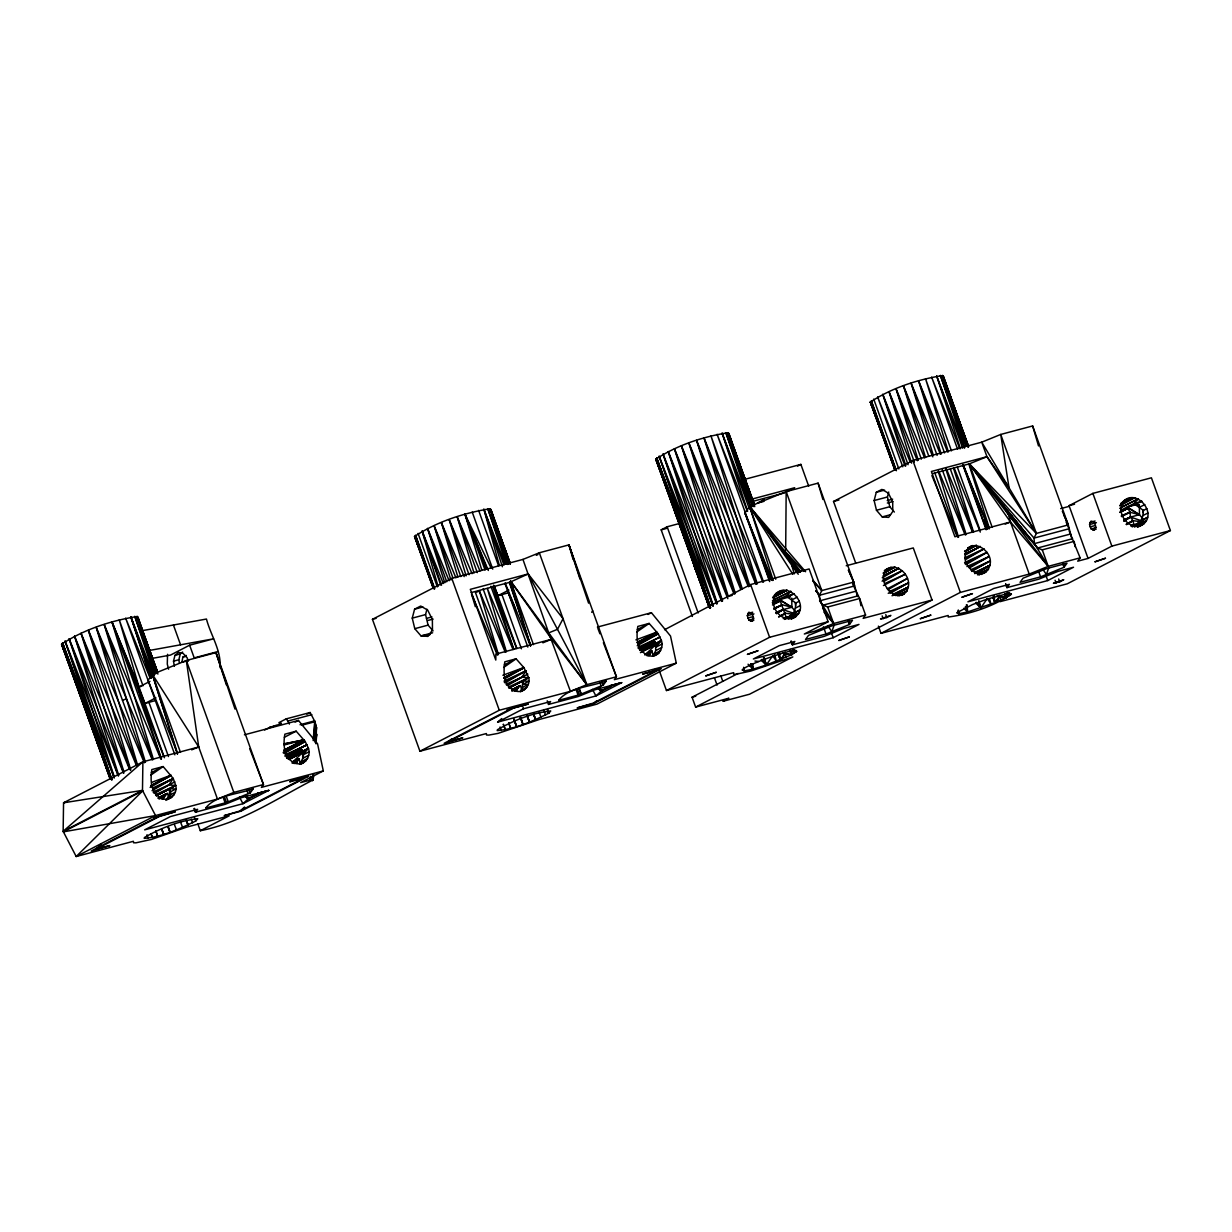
<?xml version="1.0" encoding="UTF-8"?>
<svg xmlns="http://www.w3.org/2000/svg" width="1232" height="1232" viewBox="0 0 1232 1232"><rect width="100%" height="100%" fill="white"/><g stroke="black" fill="none" stroke-linecap="round" stroke-linejoin="round"><path stroke-width="1.5" d="M312.497 775.914L312.343 779.656L300.685 782.597L323.308 770.909L317.548 743.789L298.452 720.443L244.429 734.811M313.914 740.463L314.961 721.736L316.455 727.481L316.008 743.866M895.864 595.641L908.292 587.187C911.141 574.42 895.602 560.745 884.576 570.693L887.887 568.984C872.533 581.673 901.27 609.116 908.292 587.187L892.8 594.363M977.392 573.85L989.82 565.411C994.47 551.212 970.416 535.781 965.58 553.799C960.929 567.998 984.969 583.429 989.82 565.411L974.327 572.572M772.603 597.813C786.216 575.144 815.291 609.332 791.344 618.849M1120.196 505.243C1134.795 481.789 1163.639 518.98 1137.367 527.065M220.066 667.682C221.421 650.434 210.657 635.188 206.452 619.034L142.25 630.661M313.405 776.145L313.174 779.871C277.046 798.428 241.349 822.776 200.308 830.722L197.798 823.761M315.515 742.557L316.455 727.481M305.952 760.899L299.992 763.963L302.718 758.373L302.641 752.567L308.416 748.271L305.213 741.525L296.173 731.177L284.854 734.18C283.083 744.421 283.56 758.234 294.771 762.931C303.75 767.182 311.557 756.54 308.416 748.271L287.918 758.835M658.92 653.145L652.96 656.225L655.701 650.619L655.609 644.813L661.384 640.517L658.196 633.787L649.141 623.423L637.822 626.426C636.097 636.667 636.513 650.481 647.739 655.193C656.718 659.428 664.525 648.802 661.384 640.517L641.549 650.758M310.064 780.102L310.356 776.345M313.174 740.601L314.653 721.798L316.455 727.619L315.269 742.48M312.635 775.929L312.343 779.656L313.174 779.871L313.621 774.189M312.897 775.267L312.466 780.765L312.974 775.205M316.07 741.803L316.778 734.241L315.916 738.938M789.851 617.14L786.416 618.033L779.779 599.584L772.957 602.91M784.568 619.403L792.915 614.676L795.364 608.131L795.841 602.987L786.262 596.242L772.325 602.679M1132.146 526.834L1140.493 522.106L1142.942 515.561L1143.435 510.418L1133.84 503.672L1120.535 510.356M1135.735 504.027L1127.357 507.014L1129.944 512.235L1130.529 517.07L1132.993 520.689L1133.994 525.463L1147.685 517.24L1141.433 520.474M167.537 654.315L167.29 664.11L168.584 669.192M186.186 655.409L182.844 657.133L181.889 662.277L188.665 660.475M747.3 615.661L748.825 612.242L751.951 613.259L753.553 617.725L752.028 621.144L748.902 620.112L747.3 615.661L753.953 613.89M1089.565 524.509L1091.075 521.09L1094.201 522.106L1095.802 526.572L1094.293 529.991L1091.167 528.959L1089.565 524.509L1096.403 522.691M171.833 797.289L165.873 800.353L169.277 795.348L169.8 788.726L175.745 785.462L173.235 778.485L163.132 766.566L151.829 769.569C150.443 779.332 150.135 792.068 160.222 797.597C168.337 803.018 178.086 794.286 175.745 785.462L168.892 784.953L153.122 792.037M526.819 687.364L520.874 690.428L522.26 687.61L522.768 680.988L528.713 677.708L523.985 667.744L516.1 658.812L504.797 661.83C503.411 671.594 503.103 684.314 513.19 689.858C521.305 695.264 531.069 686.532 528.713 677.708L521.86 677.2L506.09 684.284M796.519 651.512L792.653 649.587L791.575 654.762L766.273 665.064L753.014 669.145L744.19 670.932L742.126 669.977C745.591 664.264 814.629 640.871 791.575 654.762L785.061 653.514L780.38 659.798L777.762 652.698M174.374 666.266L173.512 661.168L174.944 655.378L178.486 652.452L183.014 653.314L187.095 657.688L188.265 660.953M179.41 663.155L178.84 659.751L180.257 653.961L182.629 652.021M412.258 618.141L414.583 609.193L420.682 606.036L427.72 610.148L432.37 619.604L432.478 629.968L427.997 636.405L421.005 635.897L414.784 628.674L412.258 618.141L425.548 614.599L426.95 609.224M874.135 500.531L876.275 492.292L881.912 489.397L888.395 493.17L892.692 501.886L892.784 511.449L888.657 517.394L882.204 516.916L876.476 510.264L874.135 500.531L887.425 497.004L888.719 492.045M162.809 798.998L166.104 793.778L167.413 793.423L169.184 798.367M515.792 691.26L519.072 686.024L520.381 685.67L522.168 690.628M295.849 763.609L299.037 758.727L292.354 762.177M648.817 655.855L652.005 650.973L645.322 654.423L652.005 650.973L653.268 656.271M834.357 624.485L831.877 631.631L827.704 625.779M1048.909 567.305L1046.445 574.451L1043.304 570.062M775.144 595.503C768.306 607.884 783.922 625.332 796.38 616.246L791.437 618.787M1122.722 502.933C1115.884 515.315 1131.5 532.763 1143.958 523.677L1137.475 526.957M794.301 573.85L791.622 565.011L797.504 572.464L784.722 553.661L785.693 548.548L786.17 491.614L818.094 483.129L853.714 582.089L857.472 596.596M819.727 598.952L819.48 595.272L821.79 590.575L786.17 491.614L749.58 506.506L744.929 512.912L769.646 581.566M276.184 725.371C259.167 730.514 280.28 725.186 281.019 722.891M781.519 659.289L785.061 653.514L791.421 654.823M996.072 602.109L999.614 596.334L1006.128 597.597L1011.395 594.132L1009.347 593.162L987.263 599.045L972.464 604.604L956.679 612.797L958.742 613.767L967.582 611.965L994.932 602.617L1006.128 597.597L1007.206 592.407L1008.546 595.995M781.411 659.336L785.061 653.514L786.401 657.087M995.841 602.217L999.614 596.334L1005.974 597.659M761.022 659.982L766.273 665.064L772.71 655.763L776.422 661.276L774.435 653.946M975.575 602.802L980.826 607.884L987.263 598.583L990.99 604.096L989.481 598.598M471.132 592.592L509.678 582.336L528.174 573.943L563.055 618.71L557.495 629.306L548.702 632.894L522.953 559.42L451.79 578.362L372.449 619.326L419.927 751.227L486.363 733.548L486.532 735.011L488.904 735.088L498.067 733.379L539.739 719.349L596.935 704.134L676.291 663.17L670.516 636.035L651.42 612.704L597.397 627.073M709.185 607.468L655.824 459.228C676.969 445.199 703.025 436.667 728.127 432.725L754.138 503.688M727.943 434.619L728.82 433.387L754.461 505.197M894.817 469.931L870.377 402.063C891.521 388.018 917.578 379.487 942.68 375.56L968.691 446.523M110.172 779.117L61.6 644.228C83.699 629.552 110.957 620.62 137.183 616.508L157.357 671.194M136.983 618.495L137.922 617.201L157.326 671.594M433.356 588.634L414.568 536.474C436.667 521.798 463.925 512.882 490.167 508.77L510.325 563.44M250.312 792.823L253.361 788.649C238.223 794.486 215.739 795.025 205.667 808.053L226.488 802.525L250.312 792.823L249.049 789.312M489.951 510.741L490.89 509.463L510.294 563.856M591.668 612.258L592.7 610.826M603.295 685.069L606.329 680.896C591.191 686.732 568.707 687.271 558.635 700.315L579.456 694.771L603.295 685.069L602.032 681.558M852.944 584.522L859.628 598.521L865.572 615.03L863.155 618.356L932.039 600.03L913.282 547.932L846.215 565.765M1069.053 530.669L1080.125 557.85L1077.723 561.176L1088.056 558.419L1111.865 546.13L1170.4 530.561L1151.412 477.8L1092.876 493.385L1069.068 505.674L1088.056 558.419M195.549 812.181L194.44 808.515L195.549 812.181L197.628 809.316L170.447 816.554L144.652 829.86L242.95 803.711L268.73 790.405L241.549 797.628L225.194 804.296L195.549 812.181L194.24 808.562M547.224 700.823L548.517 704.427L550.596 701.562L523.415 708.8L497.62 722.121L501.747 718.579M709.324 607.607L685.793 539.277L710.556 607.653M247.832 799.291L259.12 793.47M257.75 794.178L257.688 793.362L268.73 790.405L257.688 793.362M600.8 691.552L612.088 685.716M610.718 686.424L610.656 685.608L621.698 682.651L595.918 695.957L497.62 722.121M992.977 597.304L994.932 602.617L999.614 596.334L1000.954 599.922M637.267 642.842L656.81 632.124L635.928 639.87M795.148 611.087L791.868 607.268L779.779 599.584L786.262 596.242L790.775 591.345L773.527 599.753M1139.4 504.981L1133.84 503.672L1138.368 498.775L1121.12 507.184M240.902 811.195L308.339 776.391L291.645 780.826L289.659 781.858L303.673 778.131L240.194 810.887L224.193 815.646L240.902 811.195L244.922 807.376M293.247 761.484L302.641 752.567L303.519 756.232M653.052 671.086L656.641 670.377L593.162 703.149L577.161 707.892L593.87 703.457L596.55 700.9M644.875 655.024L655.609 644.813L641.903 651.605M95.834 849.295L159.313 816.539L175.314 811.78L158.605 816.231L91.168 851.035L109.848 845.568L95.834 849.295L101.286 844.197M506.86 709.878L528.282 704.042L511.588 708.477L444.136 743.296L462.816 737.829L448.802 741.556L451.528 739M240.194 810.887L244.398 807.16M294.833 762.454L299.037 758.727L300.3 764.025M195.765 821.005L197.782 818.772C179.21 820.635 160.607 828.181 144.437 837.498L144.206 838.361C162.177 836.882 179.626 828.936 195.765 821.005L194.471 817.417M548.733 713.266L547.439 709.663L548.733 713.266L550.75 711.018C532.178 712.897 513.575 720.427 497.405 729.744L497.174 730.607C515.161 729.144 532.594 721.197 548.733 713.266L547.47 709.632M150.674 775.205L163.132 766.566L151.32 772.664M503.642 667.451L516.1 658.812L504.288 664.926M636.667 632.062L649.141 623.423L637.314 629.521M878.401 626.133L881.003 633.356L948.193 615.476L948.24 617.047C970.061 614.044 992.422 606.976 1010.764 594.548L1008.392 593.131L1010.64 594.625M776.545 613.705L782.951 609.64L791.868 607.268L791.776 598.151M1124.123 521.136L1130.529 517.07L1139.446 514.699L1142.742 518.518M780.549 616.231L785.415 613.259L794.717 614.429M1126.525 524.647L1132.993 520.689L1142.295 521.86M899.314 595.58L906.906 590.96L897.497 595.811M979.317 574.728L988.434 569.169L977.453 574.836M898.883 595.672L906.906 590.96M978.793 574.836L988.434 569.169M965.965 564.641L986.894 552.413L964.579 562.562M154.539 793.316L168.892 784.953L173.235 778.485L152.845 787.972M507.507 685.562L521.86 677.2L526.203 670.732L504.119 681.019M884.099 581.335L902.348 570.709L883.344 579.533M965.626 559.559L983.875 548.933L964.872 557.757M887.887 589.743L907.476 578.378L887.209 588.834M969.415 567.952L989.003 556.587L966.935 566.551M152.029 790.682L173.235 778.485L152.968 788.942M504.997 682.928L526.203 670.732L504.258 682.066M776.36 613.428L782.951 609.64L793.269 613.151M882.266 577.716L898.744 568.275L883.128 575.744M965.441 554.985L980.256 546.5L964.656 553.953M1123.938 520.859L1130.529 517.07L1140.863 520.582M150.119 787.402L171.017 775.498L151.12 785.693M284.253 753.491L305.213 741.525L283.345 752.198M504.704 678.74L523.985 667.744L504.088 677.939M637.221 645.753L658.196 633.787L637.991 643.628M890.259 593.239L908.477 582.859L889.273 591.576M971.786 571.448L990.004 561.068L970.785 569.8M778.855 616.955L785.415 613.259L778.624 616.77M1126.448 524.385L1132.993 520.689L1126.202 524.201M883.375 573.542L894.863 567.136L883.236 572.895M964.902 551.751L976.391 545.345L964.764 551.12M284.299 750.581L303.842 739.878L283.976 743.805M773.758 597.458L787.002 590.22L773.65 596.904M893.2 595.441L908.292 587.187L893.416 594.871M974.728 573.65L989.82 565.411L974.943 573.096M1119.688 505.798L1134.595 497.651L1121.243 504.335M159.19 798.721L165.658 795.241L159.02 798.536M292.215 763.332L298.683 759.851M513.775 690.105L518.626 687.487L511.988 690.782M646.8 654.716L651.666 652.098M784.799 619.049L800.107 609.809L793.839 613.043M884.545 570.909L891.121 567.367L884.376 570.847M967.721 548.24L972.649 545.591L967.69 548.148M1132.377 526.48L1140.493 522.106L1146.33 520.905L1134.41 527.065M159.375 797.381L166.104 793.778L157.758 798.074M288.442 758.927L308.416 748.271L302.98 754.923L308.939 751.859M641.41 651.189L661.384 640.517L655.948 647.185L661.907 644.105M1120.981 503.195L1130.93 497.882L1122.475 502.256M292.307 762.3L299.037 758.727M775.067 594.871L783.352 590.451L774.897 594.825M164.441 797.335L161.161 798.952M288.473 756.679L301.917 749.564L302.117 750.365L286.933 758.204M514.16 691.321L517.409 689.597M639.762 649.834L654.885 641.81L655.085 642.627L639.916 650.465M647.185 655.917L650.434 654.207M786.54 616.801L783.213 618.572L791.637 615.985M1134.118 524.231L1130.791 526.002L1139.215 523.415M892.03 595.749L908.292 587.187M975.19 573.111L989.82 565.411M170.801 775.267L151.012 785.569L170.801 775.267L151.659 782.366M523.785 667.528L503.98 677.831L523.785 667.528L502.887 675.259M147.547 650.789L213.567 638.823L189.636 645.198L170.509 655.07L151.582 658.489M164.457 757.742L139 686.994L149.965 681.342M155.894 697.82L144.929 703.487L138.554 690.782L112.004 622.037L153.43 759.482M508.878 590.082L497.897 595.734L493.123 586.216M150.751 785.954L171.017 775.498M264.649 730.006L270.871 726.788M301.732 725.232L314.961 721.736L310.141 712.512L286.194 718.872L278.909 722.645L281.851 724.431M692.384 616.477L661.184 529.852L667.143 526.772L678.786 523.677M153.538 792.884L174.852 781.873M306.876 714.19L310.141 712.512M295.095 722.168L298.452 720.443M157.557 794.84L175.745 785.462L155.478 794.809M170.647 792.268L169.8 788.726L156.31 795.687L169.8 788.726L175.883 789.004L169.924 792.068M797.504 466.143L800.877 464.402L808.685 486.101M159.051 797.735L167.413 793.423M158.974 798.69L165.658 795.241M169.277 795.348L175.237 792.284M284.346 737.275L296.173 731.177M167.906 798.182L173.851 795.102M757.295 503.118L764.24 499.53M786.416 491.984L794.686 487.718L751.366 499.253M283.268 752.86L305.213 741.525M284.946 756.202L307.153 744.744L285.131 754.97M286.671 757.387L301.825 749.564L302.117 750.365L286.902 758.019M289.15 759.528L302.641 752.567L288.935 759.343M302.718 758.373L308.678 755.293M301.717 761.438L307.661 758.373M300.654 764.225L303.642 762.7M855.639 562.885L833.525 501.455L912.866 460.491L981.735 442.18L1000.723 434.449L1032.647 425.949L1068.267 524.909L1072.025 539.431M200.308 830.722L229.26 815.784L186.771 827.088L151.505 839.423L135.936 842.827L133.564 842.765L133.395 841.287L76.199 856.517L63.14 831.323L63.556 802.787L142.897 761.838L198.722 746.977L186.34 660.506L215.985 652.621L263.479 784.522L261.384 787.387L323.308 770.909M503.734 678.201L523.985 667.744M506.506 685.131L527.82 674.135M648.032 614.445L651.42 612.704M508.878 687.949L528.713 677.708L508.446 687.071M513.698 689.119L520.381 685.67M511.942 690.936L518.626 687.487M522.26 687.61L528.205 684.53L522.892 684.33L528.851 681.25L522.768 680.988L509.278 687.872L522.768 680.988L523.015 684.653M520.335 691.845L524.801 689.535M419.927 751.227L499.283 710.263L570.447 691.337L586.802 684.669L616.447 676.784L568.953 544.883L539.308 552.768L522.953 559.42M636.959 642.38L656.748 632.201M664.572 629.721L750.611 584.538L809.147 568.953L828.135 621.713L804.327 634.003L814.675 631.246L833.648 623.531L865.572 615.03M448.802 741.556L512.281 708.785M638.345 644.028L658.196 633.787M638.176 648.325L660.121 637.006L638.099 647.231M640.44 652.652L655.609 644.813M655.701 650.619L661.646 647.555M654.685 653.699L660.629 650.619M775.621 593.778L780.688 591.16L775.713 593.732M773.48 597.197L787.002 590.22M772.479 600.785L790.775 591.345M772.449 605.004L780.749 600.723L791.868 607.268L782.366 604.804L773.773 608.331M788.049 596.95L794.317 593.716L786.262 596.242L772.664 602.91M773.881 609.178L782.366 604.804L773.912 608.7M792.315 599.661L797.258 597.12M593.87 703.457L661.307 668.637L642.627 674.104L656.641 670.377M776.145 613.151L782.951 609.64L776.068 612.396M795.841 602.987L799.322 601.201M795.364 608.131L800.307 605.574M786.416 618.033L792.915 614.676L798.752 613.474L788.542 618.757M884.73 572.356L894.863 567.136M883.544 576.114L898.744 568.275M659.336 670.778L666.45 690.536L769.6 637.283L828.135 621.713M882.097 581.165L902.348 570.709M883.421 585.523L905.366 574.189L884.776 583.568M967.582 548.194L972.649 545.591M964.579 551.443L976.391 545.345M888.226 593.316L908.477 582.859M965.072 554.338L980.256 546.5M932.039 600.03L749.533 694.232L722.922 701.316L728.867 698.236L695.618 707.091L692.061 697.204L738.107 673.442M965.303 558.512L983.875 548.933M964.949 563.748L986.894 552.413M695.618 707.091L792.823 656.918L750.842 671.024L735.951 674.289L733.687 674.227L733.641 672.657L666.45 690.536M968.752 567.043L989.003 556.587M833.202 637.729L858.981 624.424L843.319 628.582L824.347 636.313L792.422 644.813L791.113 641.194L792.422 644.813L794.825 641.487L779.178 645.66L753.383 658.966L833.202 637.729L831.261 632.339M971.432 570.662L990.004 561.068M981.242 574.451L985.985 572.002M1121.058 504.627L1134.595 497.651M1119.765 508.369L1138.368 498.775M881.003 633.356L960.359 592.407L1029.228 574.081L1048.216 566.35L1080.125 557.85M1120.042 512.435L1128.327 508.154L1139.446 514.699L1139.354 505.582M1121.459 516.608L1129.944 512.235L1139.446 514.699L1127.357 507.014L1135.919 504.689M1139.908 507.091L1144.836 504.55M1123.723 520.597L1130.529 517.07L1123.661 519.842M1143.435 510.418L1146.9 508.631M1142.942 515.561L1147.885 513.005M1005.789 584.076L1006.975 587.633L1009.393 584.322L993.731 588.48L967.936 601.801L1047.754 580.565L1073.534 567.244L1057.872 571.417L1038.899 579.148L1006.975 587.633L1005.682 584.014M1170.4 530.561L1067.251 583.814L1000.045 601.678M286.717 757.387L301.917 749.564L286.286 757.064M156.449 795.579L169.8 788.726L170.617 794.286M639.87 650.28L655.085 642.627L654.885 641.81L639.269 649.31M901.208 595.41L904.457 593.778M294.186 763.563L297.466 761.946M285.516 755.124L307.153 744.744M773.85 603.973L780.749 600.723L773.773 603.88M1119.703 512.219L1128.327 508.154L1121.366 511.311M1121.505 516.131L1129.944 512.235L1121.351 515.761M776.114 612.781L782.951 609.64M1123.707 520.212L1130.529 517.07M536.29 555.324L538.03 554.539M245.245 795.703L247.771 798.475L257.873 793.993M598.213 687.964L600.739 690.736L610.841 686.255M1059.705 581.858L1063.786 579.748L1053.406 583.29L1059.705 581.858L1058.688 579.009M886.809 617.525L890.89 615.415L880.51 618.972L886.809 617.525L885.777 614.676M191.668 749.841L198.722 746.977L217.463 799.075L233.834 792.422L263.479 784.522L249.711 748.686M992.237 527.373L969.368 463.848L986.971 456.687L1009.039 487.795L1000.723 434.449L1036.358 533.41L1034.033 538.091L1034.403 543.62L1048.216 566.35L1010.471 521.983L969.368 463.848L932.532 473.658M542.881 642.811L551.69 639.239L586.802 684.669L539.308 552.768M246.693 795.487L248.171 798.998L249.203 798.582M1005.189 524.124L1010.471 521.983L1008.792 515.099L1003.479 505.921L1034.403 543.62L1070.608 533.995M599.661 687.733L601.154 691.26L602.171 690.844M826.01 634.018L849.479 624.47L852.467 620.358L831.985 625.81L808.515 635.373L805.528 639.47L826.01 634.018L823.438 626.888M1040.563 576.853L1064.032 567.29L1067.02 563.193L1046.538 568.645L1023.068 578.193L1020.081 582.305L1040.563 576.853L1038.638 571.494M122.476 700.284L126.465 698.867M505.243 652.128L479.433 591.114L475.444 592.53L497.851 654.746M1133.84 503.672L1141.895 501.147L1135.627 504.381L1139.354 505.197M782.305 653.268L785.338 652.329M996.857 596.088L999.891 595.148M161.238 758.789L112.004 622.037L139 686.994L141.665 686.193M514.529 606.652L508.292 592.838L497.897 595.734L493.601 585.123M155.324 700.577L144.929 703.487L112.004 622.037M779.779 599.584L790.035 596.796M744.313 479.448L800.877 464.402M751.32 501.747L784.769 492.846M174.944 655.378L180.257 653.961M758.958 502.671L763.948 501.347M182.844 657.133L186.232 656.225M661.184 529.852L666.512 528.436M173.512 661.168L178.84 659.751M218.141 651.512L194.209 657.888L189.636 645.198M372.449 619.326L376.13 618.341M1062.307 511.203L1068.267 524.909L1036.358 533.41L986.971 456.687L931.392 471.471L954.908 536.767L1010.471 521.983L1029.228 574.081M414.583 609.193L422.899 606.976M833.525 501.455L838.961 500.007M876.275 492.292L884.591 490.09M426.488 618.372L431.97 616.909M427.612 620.543L433.11 619.08M887.24 500.592L892.646 499.145M414.784 628.674L428.089 625.132L433.063 630.907M887.348 503.041L892.923 501.563M876.476 510.264L889.781 506.722L894.37 512.05M432.648 632.786L421.005 635.897L430.23 634.511M882.204 516.916L890.52 514.699M726.803 596.827L732.285 595.364M1069.068 505.674L1074.55 504.211M1060.69 508.616L1069.299 506.321M286.194 718.872L287.903 721.043L311.85 714.668M300.054 724.739L314.791 720.812M812.797 580.996L821.79 590.575L853.714 582.089L848.494 570.093M1089.966 522.368L1095.094 521.013M747.701 613.521L752.69 612.196M815.892 590.96L819.48 595.272L854.454 585.97L852.975 582.52M747.747 618.064L752.737 616.739M1090.012 526.911L1095.14 525.556M856.055 591.16L819.85 600.8L833.648 623.531L823.915 612.073M1091.167 528.959L1096.295 527.589M748.902 620.112L753.892 618.787M67.206 801.816L63.556 802.787L142.481 790.374L155.54 815.553L217.463 799.075M1092.738 530.083L1096.157 529.175M750.473 621.236L753.799 620.343M1072.564 538.692L1037.606 547.994L1008.792 515.099M819.557 600.708L823.038 605.158L858.011 595.857M823.038 605.158L827.704 607.006L859.628 598.521L860.922 605.728M986.971 456.687L981.735 442.18L1036.358 533.41L969.368 463.848L1037.606 547.994L1042.272 549.842L1074.181 541.341L1075.151 546.746M676.291 663.17L614.352 679.648L616.447 676.784L603.372 642.734M548.517 704.427L578.162 696.542L594.517 689.889L621.698 682.651L610.656 685.608M692.061 697.204L695.757 696.219M284.192 744.99L303.842 739.878L283.961 750.165L303.842 739.878L283.991 744.051M153.877 817.617L157.511 816.893M653.992 669.746L659.49 668.914M302.856 777.207L308.339 776.391M754.954 661.03L758.589 661.476M786.262 596.242L789.974 597.104M1008.608 592.977L1011.395 594.132M794.055 650.157L796.842 651.297M1011.072 594.332L1008.5 593.054L1010.825 594.502M793.993 653.176L792.653 649.587L796.272 651.682M792.653 649.587L796.195 651.728M890.197 456.133L894.94 470.054M895.033 470.131L870.377 402.063L878.077 420.589M709.031 606.144L655.824 459.228L660.013 468.838M709.447 607.13L694.401 566.397L704.365 592.068M432.894 587.017L414.568 536.474L424.67 562.362M110.018 777.792L61.6 644.228L72.365 671.902M963.871 608.269L967.582 611.965L967.105 604.743M748.07 664.217L753.014 669.145L752.66 663.725M784.538 550.889L803.803 571.417M598.367 688.503L600.923 691.368L595.918 695.957L592.484 689.396M245.399 796.257L247.955 799.121L242.95 803.711L239.516 797.135M1042.272 549.842L1048.216 566.35L969.368 463.848L1034.033 538.091L1069.006 528.79L1066.08 521.906M805.605 571.74L749.58 506.506L773.203 580.38M813.074 580.441L821.79 590.575M784.722 553.661L800.307 572.31M976.221 602.294L980.826 607.884L978.839 600.585M761.669 659.459L766.273 665.064L764.287 657.749M969.368 463.848L1034.403 543.62M800.846 571.602L749.58 506.506L775.76 579.225M815.984 590.836L819.48 595.272M798.613 572.326L749.58 506.506L792.823 574.312M786.324 555.848L749.58 506.506L798.259 574.251M822.591 608.131L833.648 623.531L827.704 607.006M198.722 746.977L152.383 674.335L186.34 660.506L233.834 792.422M852.775 582.674L854.454 585.97M988.31 527.65L962.947 464.664M771.432 580.241L744.929 512.912L772.449 580.503M490.937 567.706L464.972 514.283L481.866 570.339M287.903 721.043L289.381 724.108M548.702 632.894L570.447 691.337M965.257 607.022L967.582 611.965L966.35 604.866M750.704 664.187L753.014 669.145L752.105 663.817M1063.709 514.683L1068.267 524.909M848.386 570.154L853.714 582.089M1004.634 594.055L1006.128 597.597L1005.25 594.07M790.082 651.235L791.575 654.762L790.266 649.48M466.096 575.883L449.218 519.658L472.056 573.696M457.904 577.038L441.395 522.63L464.187 576.607M497.281 654.962L471.533 594.024L475.352 606.714M137.63 765.241L96.235 627.411L152.275 759.882M130.808 770.046L88.411 630.384L144.298 762.716M474.012 573.003L457.195 516.839L479.972 570.97M513.036 649.557L487.318 588.434L506.398 651.743M145.453 762.285L104.227 624.593L160.807 759.051M450.881 579.979L434.064 525.617L455.932 577.839M123.693 771.109L81.081 633.356L136.521 765.688M508.292 592.838L515.515 610.163M488.319 570.478L464.972 514.283L485.054 570.062M925.571 457.503L903.503 385.97L932.855 456.872M938.722 471.055L965.149 534.873M918.287 460.352L896.034 388.819L924.585 457.873M931.9 475.583L956.787 535.812M735.35 593.547L688.95 443.15L748.394 586.725M728.297 596.396L681.465 445.984L740.771 589.45M933.148 454.731L911.141 383.275L940.401 454.285M946.253 468.483L972.602 532.409M978.639 602.587L980.826 607.884L979.04 602.494M742.28 588.896L696.588 440.455L755.847 584.261M763.347 657.996L766.273 665.064L763.902 657.873M444.752 582.767L427.55 528.482L449.126 580.749M118.765 775.559L74.567 636.236L129.252 768.66M911.618 463.155L889.011 391.668L917.363 460.722M722.583 600.985L674.458 448.848L734.056 594.055M941.233 454.007L918.579 380.827L947.624 452.005M954.153 468.021L980.302 532.085M749.903 586.216L704.026 438.007L762.839 582.135M150.135 678.17L125.649 618.156L174.852 754.831M963.116 464.618L989.188 528.667M905.859 465.804L882.79 394.409L910.078 461.738M717.317 603.511L668.237 451.59L727.835 598.675M487.164 569.184L464.972 514.283L486.086 568.938M443.304 583.475L422.129 531.115L438.084 586.417M114.022 776.052L69.161 638.854L123.523 773.249M505.228 583.029L530.453 645.984M905.166 466.127L877.615 396.92L902.763 466.805M713.328 605.713L663.062 454.1L721.69 601.401M579.055 688.626L581.196 693.986L579.302 688.719M533.471 714.267L535.581 719.596L533.779 714.129M526.618 714.914L529.437 722.029L527.065 714.745M520.15 717.27L522.969 724.385L520.628 717.101M180.488 822.006L182.598 827.334M174.343 824.439L176.469 829.767M167.891 826.795L170.001 832.139L168.245 826.672M111.958 779.687L65.08 641.133L118.195 775.852M959.836 448.725L931.638 377.115L957.587 449.218M747.393 511.265L717.086 434.295L769.646 580.303M601.154 691.26L599.861 687.995L600.739 690.736M538.954 711.896L541.033 717.24M513.775 719.411L516.578 726.541L514.221 719.257M246.893 795.749L248.171 798.998M185.97 819.65L188.065 824.978L186.248 819.526M161.5 828.936L163.61 834.28L161.839 828.828M661.415 472.41L664.91 481.342M710.248 605.975L659.166 456.271L716.624 603.88M505.197 564.133L483.883 509.247L499.36 565.473M150.566 678.077L130.915 617.001L153.6 675.429M987.91 528.959L984.445 520.027L987.402 528.913M545.514 715.084L543.651 709.632M192.546 822.822L191.299 819.203M960.39 448.602L936.674 376.022L964.286 447.878M747.624 511.218L722.121 433.187L750.427 506.845M516.624 648.463L492.831 586.663L513.852 649.295M138.554 690.782L163.656 756.217M597.859 628.397L599.922 633.772M114.206 778.1L62.539 642.935L88.119 716.701L88.581 716.069L111.789 779.841M712.835 606.021L656.702 458.011L685.346 539.893M965.595 606.698L967.582 611.965M751.043 663.879L753.014 669.145L751.304 663.74M694.401 566.397L710.263 608.331M506.152 564.01L487.78 508.693L508.523 563.825M154.354 675.321L134.812 616.447L156.218 673.35M964.702 447.817L940.401 375.483L966.797 446.046M750.75 506.799L725.848 432.663L752.891 504.981M501.285 730.607L500.069 726.988M414.568 536.474L433.618 587.556M146.978 834.757L148.317 838.345M895.31 470.162L870.377 402.063L895.433 469.407M426.01 565.95L433.371 585.754M73.704 675.506L79.726 691.691M85.085 706.09L87.087 711.495M895.294 470.378L871.07 402.725L886.301 443.813M888.287 449.172L890.274 454.531M870.377 402.063L895.402 469.638M708.77 605.898L656.517 459.89L671.086 499.191M672.41 502.764L675.721 511.696M679.694 522.43L676.383 513.482L709.124 606.236M705.69 595.641L709.001 604.573M493.216 519.55L496.465 528.359M502.979 545.976L508.847 561.823M139.586 625.533L142.85 634.341M148.718 650.203L156.526 671.332M951.72 402.479L955 411.426M956.325 414.999L968.183 447.201M735.843 456.086L739.138 465.018M742.434 473.966L744.405 479.34M745.73 482.913L752.968 502.594M655.824 459.228L710.279 608.007M61.6 644.228L110.757 778.593M110.557 778.593L97.497 742.757L110.341 778.87M966.997 445.815L942.68 375.56L968.367 446.369M753.691 506.598L728.127 432.725L754.461 505.32M676.291 515.099L695.094 567.059M509.093 563.84L490.167 508.77L510.279 564.133M156.741 673.365L137.183 616.508L157.296 671.871M1092.876 493.385L1111.865 546.13M1062.754 563.717L1064.032 567.29L1063.355 563.655M1055.069 580.241L1056.101 583.09M1045.814 575.175L1047.754 580.565M942.68 375.56L967.982 445.861M962.608 433.325L965.857 442.334M940.401 375.483L965.719 445.784M936.674 376.022L962.639 448.125M963.439 465.45L986.154 528.543M962.746 464.772L986.154 529.806M951.474 450.85L925.525 378.748L948.394 451.774M957.326 467.082L980.041 530.16M918.579 380.827L944.544 452.929M950.38 469.161L973.095 532.255M911.141 383.275L937.105 455.378M942.295 469.792L965.657 534.688M903.503 385.97L928.82 456.271M934.657 472.503L958.019 537.398M896.034 388.819L921.336 459.12M889.011 391.668L914.329 461.969M912.866 460.491L960.359 592.407M882.79 394.409L908.092 464.71M873.719 399.091L898.867 468.976M896.419 470.716L871.27 400.831L895.587 469.192M871.07 402.725L894.863 468.807M882.174 615.908L883.205 618.757M848.201 620.897L849.479 624.47L848.802 620.82M728.127 432.725L754.739 506.629M725.848 432.663L752.459 506.568M722.121 433.187L749.379 508.908M763.532 581.935L710.972 435.928L757.295 583.799M704.026 438.007L756.602 584.014M750.611 584.538L769.6 637.283M696.588 440.455L749.164 586.463M688.95 443.15L741.525 589.158M681.465 445.984L734.688 593.809M674.458 448.848L727.681 596.658M668.237 451.59L722.091 601.201M663.062 454.1L716.916 603.711M659.166 456.271L713.02 605.882M710.571 607.622L656.702 458.011L710.356 607.915M656.517 459.89L709.247 606.344M667.143 526.772L698.174 612.951M720.797 675.783L722.722 681.173M714.468 677.846L717.07 685.069M601.709 681.404L602.972 684.915M599.83 682.374L601.093 685.885M577.562 689.504L579.456 694.771M576.176 689.781L578.07 695.048M490.167 508.77L509.601 562.747M504.211 550.334L507.445 559.328M487.78 508.693L507.861 564.487M533.441 644.629L510.572 581.104L586.802 684.669L528.174 573.943L470.316 589.343L495.788 660.059L495.865 654.084L551.69 639.239L510.572 581.104L530.176 644.074M503.965 565.041L483.883 509.247L502.379 566.735M478.617 510.402L498.513 565.657M504.935 583.367L527.835 647.093M472.226 512.112L492.754 569.138M501.901 594.532L521.429 648.787M494.34 585.847L516.778 648.186M490.89 586.263L513.559 649.233M533.625 714.19L535.581 719.596M457.195 516.839L477.277 572.618M483.098 588.819L505.782 651.79M526.849 714.822L529.437 722.029M449.218 519.658L469.053 574.759M520.381 717.193L522.969 724.385M513.99 719.334L516.578 726.541M441.395 522.63L460.83 576.607M508.662 722.968L510.602 728.358L508.831 722.907M434.064 525.617L452.852 577.793M451.79 578.362L499.283 710.263M427.55 528.482L446.739 581.797M441.564 585.092L422.129 531.115L440.686 584.969M418.064 533.379L437.314 586.848M434.757 588.665L415.507 535.196L434.449 589.065M432.786 585.724L415.307 537.167L433.248 587.356M248.741 789.158L250.004 792.669M246.862 790.128L248.125 793.639M173.435 625.024L180.565 644.798M226.318 796.473L228.213 801.739M224.578 797.258L226.488 802.525M223.208 797.535L225.102 802.802M137.183 616.508L157.912 674.089M151.89 659.875L153.831 665.28M134.812 616.447L155.54 674.027M180.473 752.367L152.383 674.335L148.056 680.28L177.654 753.738L152.383 674.335L177.377 754.138M151.105 678.308L130.915 617.001L152.291 676.383M142.989 685.793L119.242 619.85L139 686.994M148.918 702.286L168.461 756.54M186.124 819.588L188.065 824.978M104.227 624.593L152.814 759.543M168.06 826.734L170.001 832.139M96.235 627.411L144.883 762.5M161.669 828.89L163.61 834.28M88.411 630.384L136.998 765.334M155.694 830.707L157.634 836.097L155.863 830.661M81.081 633.356L130.33 770.123M74.567 636.236L123.816 772.988M69.161 638.854L118.395 775.606M65.08 641.133L113.667 776.083M111.773 779.702L62.539 642.935L110.818 778.501M110.249 778.008L62.324 644.921L110.403 779.332M968.383 446.215L943.373 376.222L968.383 447.278M978.916 602.54L980.826 607.884M763.732 657.934L766.273 665.064M246.785 795.795L247.771 798.475M994.932 602.617L993.054 597.274L994.932 602.617L994.101 595.641M728.82 433.387L753.83 504.458M780.38 659.798L778.501 654.438L780.38 659.798L779.548 652.806M490.89 509.463L509.755 563.255M137.922 617.201L157.403 672.78M890.936 456.317L895.31 468.807M699.976 577.808L703.102 586.74M706.229 595.657L708.092 601.016M751.166 663.786L753.014 669.145M130.915 617.001L151.613 677.585M573.111 559.482L568.953 544.883L588.588 603.156M509.324 582.336L530.638 645.845L509.678 582.336M235.004 709.078L215.985 652.621L226.411 684.977M139.863 694.417L161.469 758.835M985.292 524.832L986.478 528.466M766.597 569.307L769.553 578.378M568.953 544.883L579.964 579.025M968.752 463.756L989.481 528.62M953.537 468.206L973.557 532.101M945.76 468.653L966.15 534.534M938.214 471.225L958.527 537.214M479.433 591.114L498.436 654.546M1032.647 425.949L1038.514 445.938M818.094 483.129L822.899 499.484M887.425 497.004L889.781 506.722M425.548 614.599L428.089 625.132M523.061 707.091L523.415 708.8M1142.788 510.356L1143.219 512.758M795.194 602.925L795.641 605.328M958.188 610.133L958.742 613.767L958.434 610.441M743.635 667.297L744.19 670.932L743.882 667.605M169.8 788.726L170.278 796.088M142.897 761.838L142.481 790.374L63.14 831.323L142.897 761.838M142.666 790.898L76.199 856.517L155.54 815.553L63.325 831.862L142.666 790.898M930.761 615.138L920.381 618.695L930.761 615.138M716.208 672.318L705.828 675.86L716.208 672.318M757.865 650.819L747.485 654.361L757.865 650.819M849.233 636.929L838.853 640.471L849.233 636.929M972.418 593.639L962.038 597.181L972.418 593.639M1105.443 558.25L1095.063 561.792L1105.443 558.25M519.072 686.024L512.343 689.627L519.072 686.024M654.793 641.81L639.639 649.649L654.885 641.81M1128.281 498.59L1124.893 500.346L1128.281 498.59M505.413 729.744L503.349 724.37L505.413 729.744M152.445 837.483L151.074 833.91L152.445 837.483M1006.128 597.597L1004.788 594.055L1006.128 597.597M791.575 654.762L790.236 651.235L791.575 654.762"/></g></svg>
